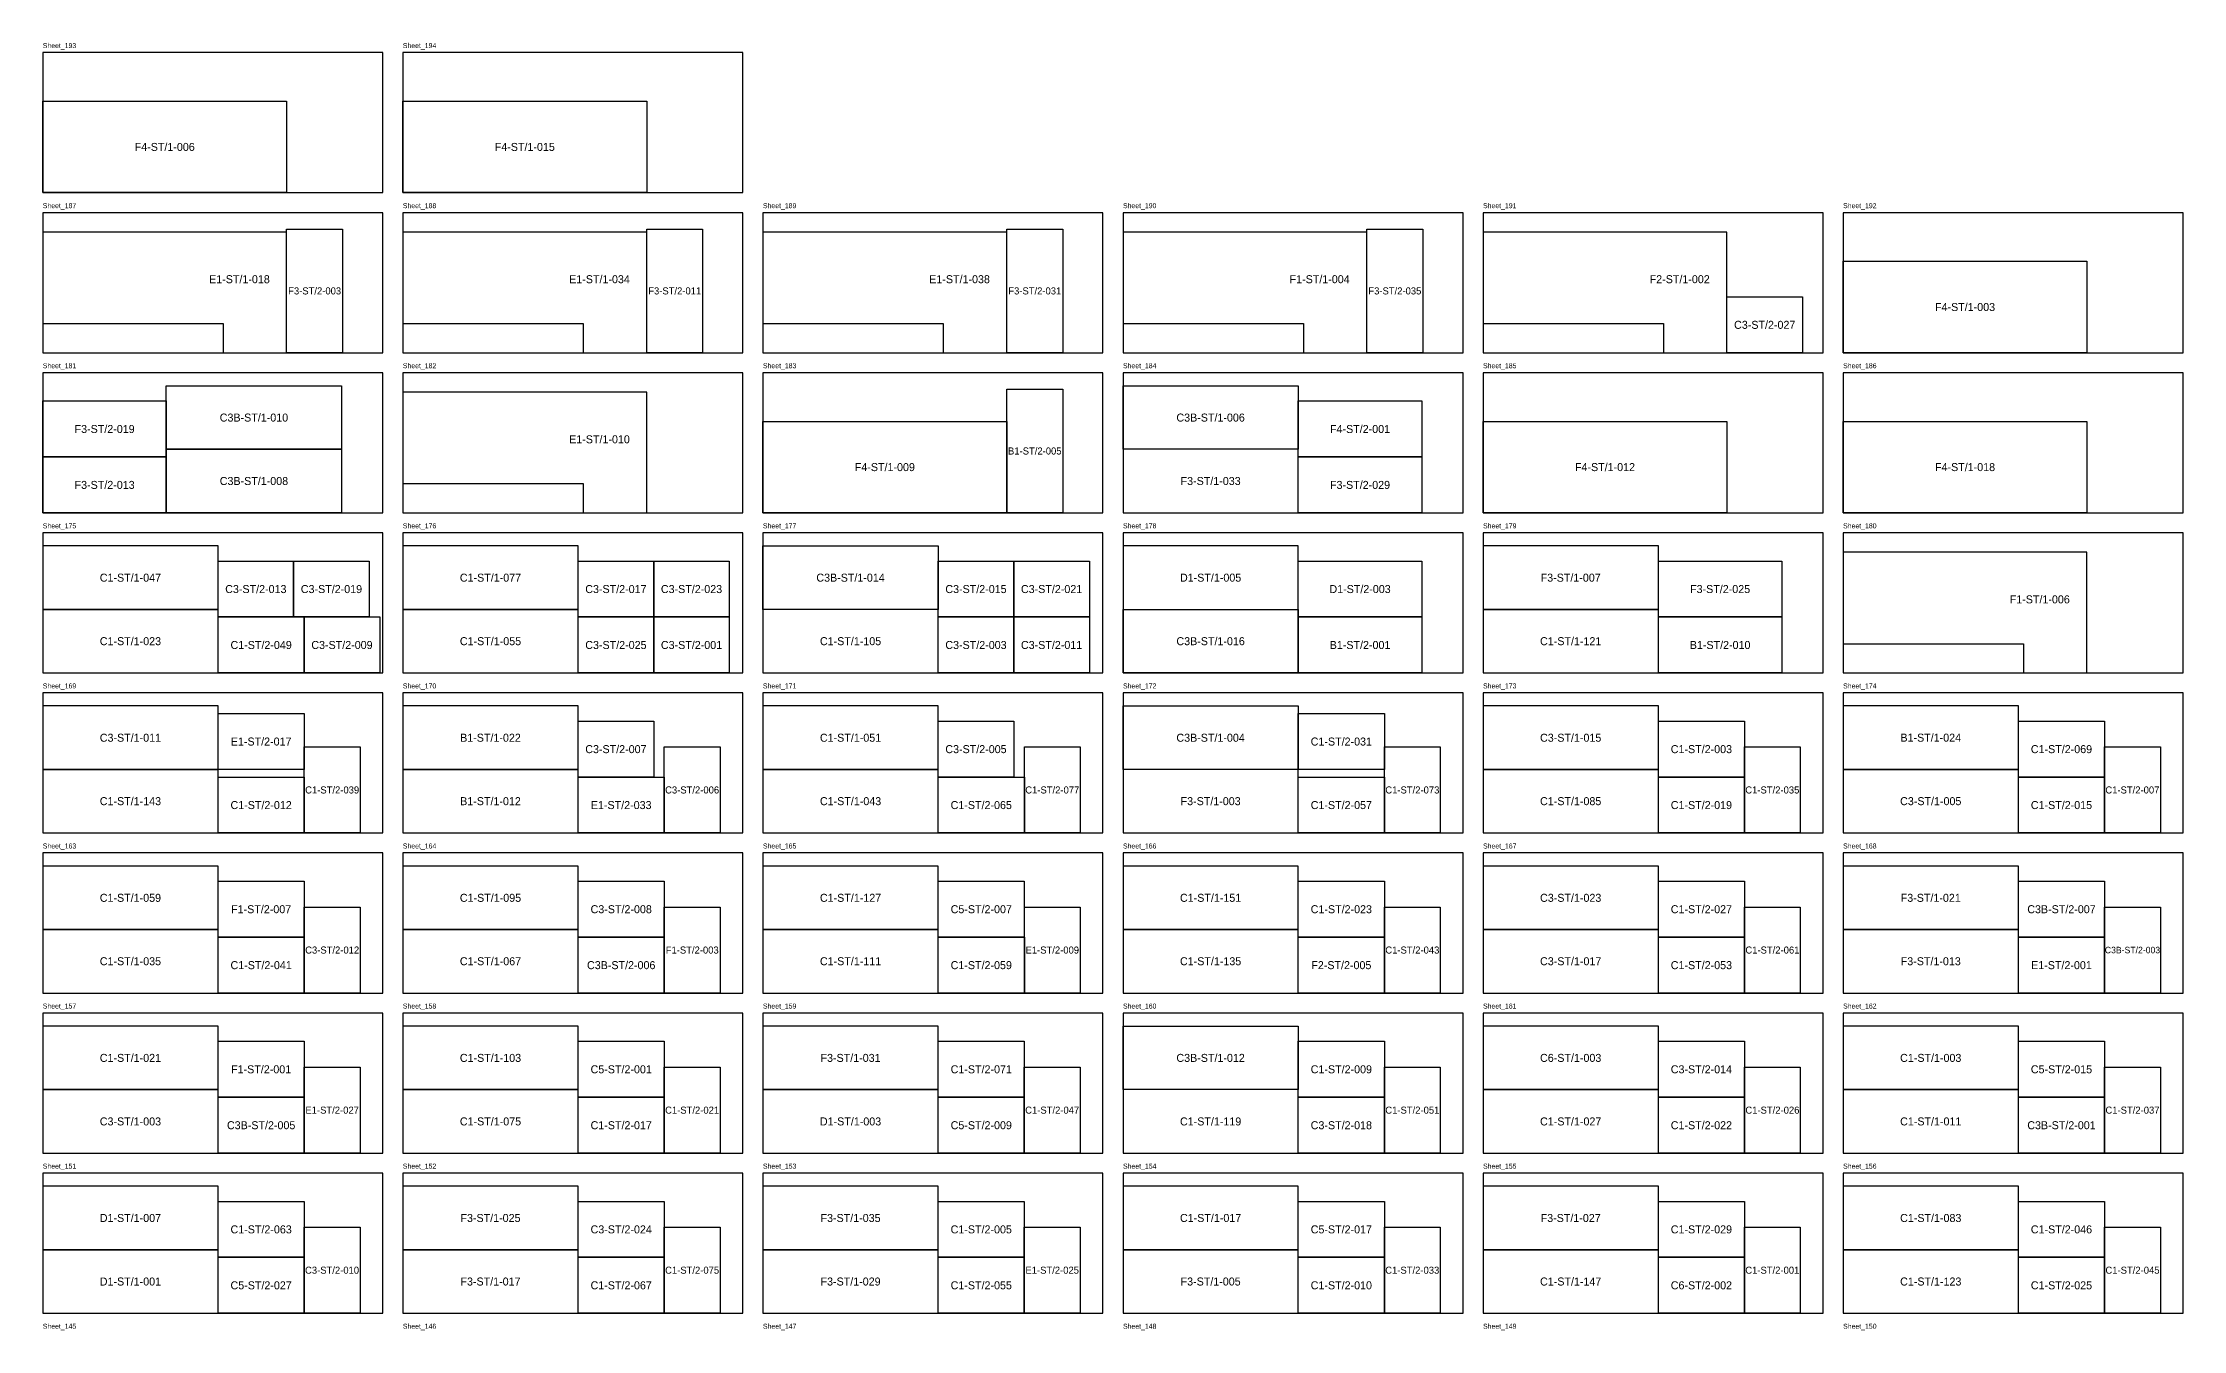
# Model space of a CAD drawing. Header units: millimetres. Extents: x 0 to 21400, y 0 to 52698.
# Drawn here: x 0 to 21400, y 39831 to 52698 of the extents above; entities that cross this region are included whole.
import ezdxf
from ezdxf.enums import TextEntityAlignment as Align

# ---------------------------------------------------------------- set-up
doc = ezdxf.new("R2010")
doc.units = ezdxf.units.MM
for name, color, linetype in [('NUMBERS', 7, 'Continuous'), ('OUTER', 7, 'Continuous'), ('SHEET_BORDER', 7, 'Continuous')]:
    doc.layers.add(name, color=color, linetype=linetype)

msp = doc.modelspace()

# ---------------------------------------------------------------- linework, layer by layer
at = {"layer": 'OUTER'}
for points in [[(0, 52114), (2438, 52114), (2438, 51200), (0, 51200), (0, 52114)], [(3600, 52114), (6038, 52114), (6038, 51200), (3600, 51200), (3600, 52114)], [(1803, 49892), (1803, 49600), (2438, 49600), (2438, 50806), (0, 50806), (0, 49892), (1803, 49892)], [(2438, 49600), (2438, 50835), (2997, 50835), (2997, 49600), (2438, 49600)], [(5403, 49892), (5403, 49600), (6038, 49600), (6038, 50806), (3600, 50806), (3600, 49892), (5403, 49892)], [(6038, 49600), (6038, 50835), (6597, 50835), (6597, 49600), (6038, 49600)], [(9003, 49892), (9003, 49600), (9638, 49600), (9638, 50806), (7200, 50806), (7200, 49892), (9003, 49892)], [(9638, 49600), (9638, 50835), (10197, 50835), (10197, 49600), (9638, 49600)], [(12603, 49892), (12603, 49600), (13238, 49600), (13238, 50806), (10800, 50806), (10800, 49892), (12603, 49892)], [(13238, 49600), (13238, 50835), (13797, 50835), (13797, 49600), (13238, 49600)], [(16203, 49892), (16203, 49600), (16838, 49600), (16838, 50806), (14400, 50806), (14400, 49892), (16203, 49892)], [(18000, 50514), (20438, 50514), (20438, 49600), (18000, 49600), (18000, 50514)], [(16838, 50159), (17594, 50159), (17594, 49600), (16838, 49600), (16838, 50159)], [(2988, 48635), (1235, 48635), (1235, 49270), (2988, 49270), (2988, 48635)], [(9638, 48000), (9638, 49235), (10197, 49235), (10197, 48000), (9638, 48000)], [(12553, 48635), (10800, 48635), (10800, 49270), (12553, 49270), (12553, 48635)], [(0, 49118), (1235, 49118), (1235, 48559), (0, 48559), (0, 49118)], [(5403, 48292), (5403, 48000), (6038, 48000), (6038, 49206), (3600, 49206), (3600, 48292), (5403, 48292)], [(12553, 49118), (13788, 49118), (13788, 48559), (12553, 48559), (12553, 49118)], [(7200, 48914), (9638, 48914), (9638, 48000), (7200, 48000), (7200, 48914)], [(14400, 48914), (16838, 48914), (16838, 48000), (14400, 48000), (14400, 48914)], [(18000, 48914), (20438, 48914), (20438, 48000), (18000, 48000), (18000, 48914)], [(2988, 48000), (1235, 48000), (1235, 48635), (2988, 48635), (2988, 48000)], [(10800, 48000), (12553, 48000), (12553, 48635), (10800, 48635), (10800, 48000)], [(0, 48559), (1235, 48559), (1235, 48000), (0, 48000), (0, 48559)], [(12553, 48559), (13788, 48559), (13788, 48000), (12553, 48000), (12553, 48559)], [(0, 47035), (1753, 47035), (1753, 47670), (0, 47670), (0, 47035)], [(1753, 47518), (2508, 47518), (2508, 46959), (1753, 46959), (1753, 47518)], [(2508, 47518), (3264, 47518), (3264, 46959), (2508, 46959), (2508, 47518)], [(3600, 47035), (5353, 47035), (5353, 47670), (3600, 47670), (3600, 47035)], [(5353, 47518), (6108, 47518), (6108, 46959), (5353, 46959), (5353, 47518)], [(6108, 47518), (6864, 47518), (6864, 46959), (6108, 46959), (6108, 47518)], [(8953, 47035), (7200, 47035), (7200, 47670), (8953, 47670), (8953, 47035)], [(8953, 47518), (9708, 47518), (9708, 46959), (8953, 46959), (8953, 47518)], [(9708, 47518), (10464, 47518), (10464, 46959), (9708, 46959), (9708, 47518)], [(10800, 47035), (12553, 47035), (12553, 47670), (10800, 47670), (10800, 47035)], [(12553, 47518), (13788, 47518), (13788, 46959), (12553, 46959), (12553, 47518)], [(14400, 47035), (16153, 47035), (16153, 47670), (14400, 47670), (14400, 47035)], [(16153, 47518), (17388, 47518), (17388, 46959), (16153, 46959), (16153, 47518)], [(19803, 46692), (19803, 46400), (20438, 46400), (20438, 47606), (18000, 47606), (18000, 46692), (19803, 46692)], [(0, 46400), (1753, 46400), (1753, 47035), (0, 47035), (0, 46400)], [(1753, 46959), (2613, 46959), (2613, 46400), (1753, 46400), (1753, 46959)], [(2613, 46959), (3369, 46959), (3369, 46400), (2613, 46400), (2613, 46959)], [(3600, 46400), (5353, 46400), (5353, 47035), (3600, 47035), (3600, 46400)], [(5353, 46959), (6108, 46959), (6108, 46400), (5353, 46400), (5353, 46959)], [(6108, 46959), (6864, 46959), (6864, 46400), (6108, 46400), (6108, 46959)], [(7200, 46400), (8953, 46400), (8953, 47035), (7200, 47035), (7200, 46400)], [(8953, 46959), (9708, 46959), (9708, 46400), (8953, 46400), (8953, 46959)], [(9708, 46959), (10464, 46959), (10464, 46400), (9708, 46400), (9708, 46959)], [(12553, 46400), (10800, 46400), (10800, 47035), (12553, 47035), (12553, 46400)], [(12553, 46959), (13788, 46959), (13788, 46400), (12553, 46400), (12553, 46959)], [(14400, 46400), (16153, 46400), (16153, 47035), (14400, 47035), (14400, 46400)], [(16153, 46959), (17388, 46959), (17388, 46400), (16153, 46400), (16153, 46959)], [(0, 45435), (1753, 45435), (1753, 46070), (0, 46070), (0, 45435)], [(3600, 45435), (5353, 45435), (5353, 46070), (3600, 46070), (3600, 45435)], [(7200, 45435), (8953, 45435), (8953, 46070), (7200, 46070), (7200, 45435)], [(12553, 45435), (10800, 45435), (10800, 46070), (12553, 46070), (12553, 45435)], [(14400, 45435), (16153, 45435), (16153, 46070), (14400, 46070), (14400, 45435)], [(18000, 45436), (19753, 45436), (19753, 46070), (18000, 46070), (18000, 45436)], [(1753, 45994), (2613, 45994), (2613, 45435), (1753, 45435), (1753, 45994)], [(6108, 45359), (5353, 45359), (5353, 45918), (6108, 45918), (6108, 45359)], [(8953, 45918), (9708, 45918), (9708, 45359), (8953, 45359), (8953, 45918)], [(12553, 45994), (13413, 45994), (13413, 45435), (12553, 45435), (12553, 45994)], [(16153, 45918), (17013, 45918), (17013, 45359), (16153, 45359), (16153, 45918)], [(19753, 45918), (20613, 45918), (20613, 45359), (19753, 45359), (19753, 45918)], [(2614, 44800), (2614, 45660), (3172, 45660), (3172, 44800), (2614, 44800)], [(6213, 44800), (6213, 45660), (6772, 45660), (6772, 44800), (6213, 44800)], [(9814, 44800), (9814, 45660), (10372, 45660), (10372, 44800), (9814, 44800)], [(13414, 44800), (13414, 45660), (13972, 45660), (13972, 44800), (13414, 44800)], [(17013, 44800), (17013, 45660), (17572, 45660), (17572, 44800), (17013, 44800)], [(20613, 44800), (20613, 45660), (21172, 45660), (21172, 44800), (20613, 44800)], [(0, 44800), (1753, 44800), (1753, 45435), (0, 45435), (0, 44800)], [(3600, 44800), (5353, 44800), (5353, 45435), (3600, 45435), (3600, 44800)], [(7200, 44800), (8953, 44800), (8953, 45435), (7200, 45435), (7200, 44800)], [(10800, 44800), (12553, 44800), (12553, 45435), (10800, 45435), (10800, 44800)], [(14400, 44800), (16153, 44800), (16153, 45435), (14400, 45435), (14400, 44800)], [(18000, 44800), (19753, 44800), (19753, 45435), (18000, 45435), (18000, 44800)], [(1753, 45359), (2614, 45359), (2614, 44800), (1753, 44800), (1753, 45359)], [(5353, 45359), (6213, 45359), (6213, 44800), (5353, 44800), (5353, 45359)], [(8953, 45359), (9814, 45359), (9814, 44800), (8953, 44800), (8953, 45359)], [(12553, 45359), (13414, 45359), (13414, 44800), (12553, 44800), (12553, 45359)], [(16153, 45359), (17013, 45359), (17013, 44800), (16153, 44800), (16153, 45359)], [(19753, 45359), (20613, 45359), (20613, 44800), (19753, 44800), (19753, 45359)], [(0, 43835), (1753, 43835), (1753, 44470), (0, 44470), (0, 43835)], [(1753, 44318), (2613, 44318), (2613, 43759), (1753, 43759), (1753, 44318)], [(3600, 43835), (5353, 43835), (5353, 44470), (3600, 44470), (3600, 43835)], [(5353, 44318), (6213, 44318), (6213, 43759), (5353, 43759), (5353, 44318)], [(7200, 43835), (8953, 43835), (8953, 44470), (7200, 44470), (7200, 43835)], [(8953, 44318), (9813, 44318), (9813, 43759), (8953, 43759), (8953, 44318)], [(10800, 43835), (12553, 43835), (12553, 44470), (10800, 44470), (10800, 43835)], [(12553, 44318), (13413, 44318), (13413, 43759), (12553, 43759), (12553, 44318)], [(14400, 43835), (16153, 43835), (16153, 44470), (14400, 44470), (14400, 43835)], [(16153, 44318), (17013, 44318), (17013, 43759), (16153, 43759), (16153, 44318)], [(18000, 43835), (19753, 43835), (19753, 44470), (18000, 44470), (18000, 43835)], [(19753, 44318), (20613, 44318), (20613, 43759), (19753, 43759), (19753, 44318)], [(2614, 43200), (2614, 44060), (3172, 44060), (3172, 43200), (2614, 43200)], [(6214, 43200), (6214, 44060), (6772, 44060), (6772, 43200), (6214, 43200)], [(9814, 43200), (9814, 44060), (10372, 44060), (10372, 43200), (9814, 43200)], [(13414, 43200), (13414, 44060), (13972, 44060), (13972, 43200), (13414, 43200)], [(17014, 43200), (17014, 44060), (17572, 44060), (17572, 43200), (17014, 43200)], [(20614, 43200), (20614, 44060), (21172, 44060), (21172, 43200), (20614, 43200)], [(0, 43200), (1753, 43200), (1753, 43835), (0, 43835), (0, 43200)], [(1753, 43759), (2614, 43759), (2614, 43200), (1753, 43200), (1753, 43759)], [(3600, 43200), (5353, 43200), (5353, 43835), (3600, 43835), (3600, 43200)], [(5353, 43759), (6214, 43759), (6214, 43200), (5353, 43200), (5353, 43759)], [(7200, 43200), (8953, 43200), (8953, 43835), (7200, 43835), (7200, 43200)], [(8953, 43759), (9814, 43759), (9814, 43200), (8953, 43200), (8953, 43759)], [(10800, 43200), (12553, 43200), (12553, 43835), (10800, 43835), (10800, 43200)], [(12553, 43759), (13414, 43759), (13414, 43200), (12553, 43200), (12553, 43759)], [(14400, 43200), (16153, 43200), (16153, 43835), (14400, 43835), (14400, 43200)], [(16153, 43759), (17014, 43759), (17014, 43200), (16153, 43200), (16153, 43759)], [(18000, 43200), (19753, 43200), (19753, 43835), (18000, 43835), (18000, 43200)], [(19753, 43759), (20614, 43759), (20614, 43200), (19753, 43200), (19753, 43759)], [(0, 42235), (1753, 42235), (1753, 42870), (0, 42870), (0, 42235)], [(3600, 42235), (5353, 42235), (5353, 42870), (3600, 42870), (3600, 42235)], [(7200, 42235), (8953, 42235), (8953, 42870), (7200, 42870), (7200, 42235)], [(12553, 42235), (10800, 42235), (10800, 42870), (12553, 42870), (12553, 42235)], [(14400, 42235), (16153, 42235), (16153, 42870), (14400, 42870), (14400, 42235)], [(18000, 42235), (19753, 42235), (19753, 42870), (18000, 42870), (18000, 42235)], [(1753, 42718), (2613, 42718), (2613, 42159), (1753, 42159), (1753, 42718)], [(5353, 42718), (6213, 42718), (6213, 42159), (5353, 42159), (5353, 42718)], [(8953, 42718), (9813, 42718), (9813, 42159), (8953, 42159), (8953, 42718)], [(12553, 42718), (13413, 42718), (13413, 42159), (12553, 42159), (12553, 42718)], [(16153, 42718), (17013, 42718), (17013, 42159), (16153, 42159), (16153, 42718)], [(19753, 42718), (20613, 42718), (20613, 42159), (19753, 42159), (19753, 42718)], [(2614, 41600), (2614, 42460), (3172, 42460), (3172, 41600), (2614, 41600)], [(6213, 41600), (6213, 42460), (6772, 42460), (6772, 41600), (6213, 41600)], [(9813, 41600), (9813, 42460), (10372, 42460), (10372, 41600), (9813, 41600)], [(13413, 41600), (13413, 42460), (13972, 42460), (13972, 41600), (13413, 41600)], [(17014, 41600), (17014, 42460), (17572, 42460), (17572, 41600), (17014, 41600)], [(20614, 41600), (20614, 42460), (21172, 42460), (21172, 41600), (20614, 41600)], [(0, 41600), (1753, 41600), (1753, 42235), (0, 42235), (0, 41600)], [(1753, 42159), (2614, 42159), (2614, 41600), (1753, 41600), (1753, 42159)], [(3600, 41600), (5353, 41600), (5353, 42235), (3600, 42235), (3600, 41600)], [(5353, 42159), (6213, 42159), (6213, 41600), (5353, 41600), (5353, 42159)], [(7200, 41600), (8953, 41600), (8953, 42235), (7200, 42235), (7200, 41600)], [(8953, 42159), (9813, 42159), (9813, 41600), (8953, 41600), (8953, 42159)], [(10800, 41600), (12553, 41600), (12553, 42235), (10800, 42235), (10800, 41600)], [(12553, 42159), (13413, 42159), (13413, 41600), (12553, 41600), (12553, 42159)], [(14400, 41600), (16153, 41600), (16153, 42235), (14400, 42235), (14400, 41600)], [(16153, 42159), (17014, 42159), (17014, 41600), (16153, 41600), (16153, 42159)], [(18000, 41600), (19753, 41600), (19753, 42235), (18000, 42235), (18000, 41600)], [(19753, 42159), (20614, 42159), (20614, 41600), (19753, 41600), (19753, 42159)], [(0, 40635), (1753, 40635), (1753, 41270), (0, 41270), (0, 40635)], [(1753, 41118), (2613, 41118), (2613, 40559), (1753, 40559), (1753, 41118)], [(3600, 40635), (5353, 40635), (5353, 41270), (3600, 41270), (3600, 40635)], [(5353, 41118), (6213, 41118), (6213, 40559), (5353, 40559), (5353, 41118)], [(7200, 40635), (8953, 40635), (8953, 41270), (7200, 41270), (7200, 40635)], [(8953, 41118), (9813, 41118), (9813, 40559), (8953, 40559), (8953, 41118)], [(10800, 40635), (12553, 40635), (12553, 41270), (10800, 41270), (10800, 40635)], [(12553, 41118), (13413, 41118), (13413, 40559), (12553, 40559), (12553, 41118)], [(14400, 40635), (16153, 40635), (16153, 41270), (14400, 41270), (14400, 40635)], [(16153, 41118), (17013, 41118), (17013, 40559), (16153, 40559), (16153, 41118)], [(18000, 40635), (19753, 40635), (19753, 41270), (18000, 41270), (18000, 40635)], [(19753, 41118), (20613, 41118), (20613, 40559), (19753, 40559), (19753, 41118)], [(3172, 40860), (3172, 40000), (2613, 40000), (2613, 40860), (3172, 40860)], [(6213, 40000), (6213, 40860), (6772, 40860), (6772, 40000), (6213, 40000)], [(9813, 40000), (9813, 40860), (10372, 40860), (10372, 40000), (9813, 40000)], [(13413, 40000), (13413, 40860), (13972, 40860), (13972, 40000), (13413, 40000)], [(17013, 40000), (17013, 40860), (17572, 40860), (17572, 40000), (17013, 40000)], [(20614, 40000), (20614, 40860), (21172, 40860), (21172, 40000), (20614, 40000)], [(0, 40000), (1753, 40000), (1753, 40635), (0, 40635), (0, 40000)], [(1753, 40559), (2613, 40559), (2613, 40000), (1753, 40000), (1753, 40559)], [(3600, 40000), (5353, 40000), (5353, 40635), (3600, 40635), (3600, 40000)], [(5353, 40559), (6213, 40559), (6213, 40000), (5353, 40000), (5353, 40559)], [(7200, 40000), (8953, 40000), (8953, 40635), (7200, 40635), (7200, 40000)], [(8953, 40559), (9813, 40559), (9813, 40000), (8953, 40000), (8953, 40559)], [(10800, 40000), (12553, 40000), (12553, 40635), (10800, 40635), (10800, 40000)], [(12553, 40559), (13413, 40559), (13413, 40000), (12553, 40000), (12553, 40559)], [(14400, 40000), (16153, 40000), (16153, 40635), (14400, 40635), (14400, 40000)], [(16153, 40559), (17013, 40559), (17013, 40000), (16153, 40000), (16153, 40559)], [(18000, 40000), (19753, 40000), (19753, 40635), (18000, 40635), (18000, 40000)], [(19753, 40559), (20614, 40559), (20614, 40000), (19753, 40000), (19753, 40559)]]:
    msp.add_lwpolyline(points, dxfattribs=at)
at = {"layer": 'SHEET_BORDER', "color": 1}
for points in [[(0, 51200), (3400, 51200), (3400, 52600), (0, 52600), (0, 51200)], [(3600, 51200), (7000, 51200), (7000, 52600), (3600, 52600), (3600, 51200)], [(0, 49600), (3400, 49600), (3400, 51000), (0, 51000), (0, 49600)], [(3600, 49600), (7000, 49600), (7000, 51000), (3600, 51000), (3600, 49600)], [(7200, 49600), (10600, 49600), (10600, 51000), (7200, 51000), (7200, 49600)], [(10800, 49600), (14200, 49600), (14200, 51000), (10800, 51000), (10800, 49600)], [(14400, 49600), (17800, 49600), (17800, 51000), (14400, 51000), (14400, 49600)], [(18000, 49600), (21400, 49600), (21400, 51000), (18000, 51000), (18000, 49600)], [(0, 48000), (3400, 48000), (3400, 49400), (0, 49400), (0, 48000)], [(3600, 48000), (7000, 48000), (7000, 49400), (3600, 49400), (3600, 48000)], [(7200, 48000), (10600, 48000), (10600, 49400), (7200, 49400), (7200, 48000)], [(10800, 48000), (14200, 48000), (14200, 49400), (10800, 49400), (10800, 48000)], [(14400, 48000), (17800, 48000), (17800, 49400), (14400, 49400), (14400, 48000)], [(18000, 48000), (21400, 48000), (21400, 49400), (18000, 49400), (18000, 48000)], [(0, 46400), (3400, 46400), (3400, 47800), (0, 47800), (0, 46400)], [(3600, 46400), (7000, 46400), (7000, 47800), (3600, 47800), (3600, 46400)], [(7200, 46400), (10600, 46400), (10600, 47800), (7200, 47800), (7200, 46400)], [(10800, 46400), (14200, 46400), (14200, 47800), (10800, 47800), (10800, 46400)], [(14400, 46400), (17800, 46400), (17800, 47800), (14400, 47800), (14400, 46400)], [(18000, 46400), (21400, 46400), (21400, 47800), (18000, 47800), (18000, 46400)], [(0, 44800), (3400, 44800), (3400, 46200), (0, 46200), (0, 44800)], [(3600, 44800), (7000, 44800), (7000, 46200), (3600, 46200), (3600, 44800)], [(7200, 44800), (10600, 44800), (10600, 46200), (7200, 46200), (7200, 44800)], [(10800, 44800), (14200, 44800), (14200, 46200), (10800, 46200), (10800, 44800)], [(14400, 44800), (17800, 44800), (17800, 46200), (14400, 46200), (14400, 44800)], [(18000, 44800), (21400, 44800), (21400, 46200), (18000, 46200), (18000, 44800)], [(0, 43200), (3400, 43200), (3400, 44600), (0, 44600), (0, 43200)], [(3600, 43200), (7000, 43200), (7000, 44600), (3600, 44600), (3600, 43200)], [(7200, 43200), (10600, 43200), (10600, 44600), (7200, 44600), (7200, 43200)], [(10800, 43200), (14200, 43200), (14200, 44600), (10800, 44600), (10800, 43200)], [(14400, 43200), (17800, 43200), (17800, 44600), (14400, 44600), (14400, 43200)], [(18000, 43200), (21400, 43200), (21400, 44600), (18000, 44600), (18000, 43200)], [(0, 41600), (3400, 41600), (3400, 43000), (0, 43000), (0, 41600)], [(3600, 41600), (7000, 41600), (7000, 43000), (3600, 43000), (3600, 41600)], [(7200, 41600), (10600, 41600), (10600, 43000), (7200, 43000), (7200, 41600)], [(10800, 41600), (14200, 41600), (14200, 43000), (10800, 43000), (10800, 41600)], [(14400, 41600), (17800, 41600), (17800, 43000), (14400, 43000), (14400, 41600)], [(18000, 41600), (21400, 41600), (21400, 43000), (18000, 43000), (18000, 41600)], [(0, 40000), (3400, 40000), (3400, 41400), (0, 41400), (0, 40000)], [(3600, 40000), (7000, 40000), (7000, 41400), (3600, 41400), (3600, 40000)], [(7200, 40000), (10600, 40000), (10600, 41400), (7200, 41400), (7200, 40000)], [(10800, 40000), (14200, 40000), (14200, 41400), (10800, 41400), (10800, 40000)], [(14400, 40000), (17800, 40000), (17800, 41400), (14400, 41400), (14400, 40000)], [(18000, 40000), (21400, 40000), (21400, 41400), (18000, 41400), (18000, 40000)]]:
    msp.add_lwpolyline(points, dxfattribs=at)

# ---------------------------------------------------------------- texts
at = {"layer": 'NUMBERS'}
for s, height, p in [('F4-ST/1-006', 80, (1219, 51657)), ('F4-ST/1-015', 80, (4819, 51657)), ('E1-ST/1-018', 80, (1966, 50335)), ('E1-ST/1-034', 80, (5566, 50335)), ('E1-ST/1-038', 80, (9166, 50335)), ('F1-ST/1-004', 80, (12766, 50335)), ('F2-ST/1-002', 80, (16366, 50335)), ('F3-ST/2-003', 70.56, (2718, 50218)), ('F3-ST/2-011', 70.56, (6318, 50218)), ('F3-ST/2-031', 70.56, (9918, 50218)), ('F3-ST/2-035', 70.56, (13518, 50218)), ('F4-ST/1-003', 80, (19219, 50057)), ('C3-ST/2-027', 80, (17216, 49879)), ('F3-ST/2-019', 80, (618, 48838)), ('C3B-ST/1-010', 80, (2111, 48952)), ('C3B-ST/1-006', 80, (11676, 48952)), ('F4-ST/2-001', 80, (13170, 48838)), ('E1-ST/1-010', 80, (5566, 48735)), ('B1-ST/2-005', 70.56, (9918, 48618)), ('F4-ST/1-009', 80, (8419, 48457)), ('F4-ST/1-012', 80, (15619, 48457)), ('F4-ST/1-018', 80, (19219, 48457)), ('F3-ST/2-013', 80, (618, 48279)), ('C3B-ST/1-008', 80, (2111, 48318)), ('F3-ST/1-033', 80, (11676, 48318)), ('F3-ST/2-029', 80, (13170, 48279)), ('C1-ST/1-047', 80, (876, 47352)), ('C1-ST/1-077', 80, (4476, 47352)), ('C3B-ST/1-014', 80, (8076, 47352)), ('D1-ST/1-005', 80, (11676, 47352)), ('F3-ST/1-007', 80, (15276, 47352)), ('C3-ST/2-013', 80, (2130, 47238)), ('C3-ST/2-019', 80, (2886, 47238)), ('C3-ST/2-017', 80, (5730, 47238)), ('C3-ST/2-023', 80, (6486, 47238)), ('C3-ST/2-015', 80, (9330, 47238)), ('C3-ST/2-021', 80, (10086, 47238)), ('D1-ST/2-003', 80, (13170, 47238)), ('F3-ST/2-025', 80, (16770, 47238)), ('F1-ST/1-006', 80, (19966, 47135)), ('C1-ST/1-023', 80, (876, 46717)), ('C1-ST/2-049', 80, (2183, 46679)), ('C3-ST/2-009', 80, (2991, 46679)), ('C1-ST/1-055', 80, (4476, 46717)), ('C3-ST/2-025', 80, (5730, 46679)), ('C3-ST/2-001', 80, (6486, 46679)), ('C1-ST/1-105', 80, (8076, 46717)), ('C3-ST/2-003', 80, (9330, 46679)), ('C3-ST/2-011', 80, (10086, 46679)), ('C3B-ST/1-016', 80, (11676, 46717)), ('B1-ST/2-001', 80, (13170, 46679)), ('C1-ST/1-121', 80, (15276, 46717)), ('B1-ST/2-010', 80, (16770, 46679)), ('C3-ST/1-011', 80, (876, 45752)), ('B1-ST/1-022', 80, (4476, 45752)), ('C1-ST/1-051', 80, (8076, 45752)), ('C3B-ST/1-004', 80, (11676, 45752)), ('C3-ST/1-015', 80, (15276, 45752)), ('B1-ST/1-024', 80, (18876, 45753)), ('E1-ST/2-017', 80, (2183, 45714)), ('C3-ST/2-007', 80, (5730, 45638)), ('C3-ST/2-005', 80, (9330, 45638)), ('C1-ST/2-031', 80, (12983, 45714)), ('C1-ST/2-003', 80, (16583, 45638)), ('C1-ST/2-069', 80, (20183, 45638)), ('C1-ST/1-143', 80, (876, 45118)), ('C1-ST/2-039', 70.56, (2893, 45230)), ('B1-ST/1-012', 80, (4476, 45118)), ('C3-ST/2-006', 70.56, (6492, 45230)), ('C1-ST/1-043', 80, (8076, 45118)), ('C1-ST/2-077', 70.56, (10093, 45230)), ('F3-ST/1-003', 80, (11676, 45118)), ('C1-ST/2-073', 70.56, (13693, 45230)), ('C1-ST/1-085', 80, (15276, 45118)), ('C1-ST/2-035', 70.56, (17292, 45230)), ('C3-ST/1-005', 80, (18876, 45118)), ('C1-ST/2-007', 70.56, (20892, 45230)), ('C1-ST/2-012', 80, (2183, 45079)), ('E1-ST/2-033', 80, (5783, 45079)), ('C1-ST/2-065', 80, (9383, 45079)), ('C1-ST/2-057', 80, (12983, 45079)), ('C1-ST/2-019', 80, (16583, 45079)), ('C1-ST/2-015', 80, (20183, 45079)), ('C1-ST/1-059', 80, (876, 44152)), ('C1-ST/1-095', 80, (4476, 44152)), ('C1-ST/1-127', 80, (8076, 44152)), ('C1-ST/1-151', 80, (11676, 44152)), ('C3-ST/1-023', 80, (15276, 44152)), ('F3-ST/1-021', 80, (18876, 44152)), ('F1-ST/2-007', 80, (2183, 44038)), ('C3-ST/2-008', 80, (5783, 44038)), ('C5-ST/2-007', 80, (9383, 44038)), ('C1-ST/2-023', 80, (12983, 44038)), ('C1-ST/2-027', 80, (16583, 44038)), ('C3B-ST/2-007', 80, (20183, 44038)), ('C3-ST/2-012', 70.56, (2893, 43630)), ('F1-ST/2-003', 70.56, (6493, 43630)), ('E1-ST/2-009', 70.56, (10093, 43630)), ('C1-ST/2-043', 70.56, (13693, 43630)), ('C1-ST/2-061', 70.56, (17293, 43630)), ('C3B-ST/2-003', 64.68, (20893, 43630)), ('C1-ST/1-035', 80, (876, 43518)), ('C1-ST/2-041', 80, (2183, 43479)), ('C1-ST/1-067', 80, (4476, 43518)), ('C3B-ST/2-006', 80, (5783, 43479)), ('C1-ST/1-111', 80, (8076, 43518)), ('C1-ST/2-059', 80, (9383, 43479)), ('C1-ST/1-135', 80, (11676, 43518)), ('F2-ST/2-005', 80, (12983, 43479)), ('C3-ST/1-017', 80, (15276, 43518)), ('C1-ST/2-053', 80, (16583, 43479)), ('F3-ST/1-013', 80, (18876, 43518)), ('E1-ST/2-001', 80, (20183, 43479)), ('C1-ST/1-021', 80, (876, 42552)), ('C1-ST/1-103', 80, (4476, 42552)), ('F3-ST/1-031', 80, (8076, 42552)), ('C3B-ST/1-012', 80, (11676, 42552)), ('C6-ST/1-003', 80, (15276, 42552)), ('C1-ST/1-003', 80, (18876, 42552)), ('F1-ST/2-001', 80, (2183, 42438)), ('C5-ST/2-001', 80, (5783, 42438)), ('C1-ST/2-071', 80, (9383, 42438)), ('C1-ST/2-009', 80, (12983, 42438)), ('C3-ST/2-014', 80, (16583, 42438)), ('C5-ST/2-015', 80, (20183, 42438)), ('C3-ST/1-003', 80, (876, 41917)), ('E1-ST/2-027', 70.56, (2893, 42030)), ('C1-ST/1-075', 80, (4476, 41917)), ('C1-ST/2-021', 70.56, (6492, 42030)), ('D1-ST/1-003', 80, (8076, 41917)), ('C1-ST/2-047', 70.56, (10092, 42030)), ('C1-ST/1-119', 80, (11676, 41917)), ('C1-ST/2-051', 70.56, (13693, 42030)), ('C1-ST/1-027', 80, (15276, 41917)), ('C1-ST/2-026', 70.56, (17293, 42030)), ('C1-ST/1-011', 80, (18876, 41917)), ('C1-ST/2-037', 70.56, (20893, 42030)), ('C3B-ST/2-005', 80, (2183, 41879)), ('C1-ST/2-017', 80, (5783, 41879)), ('C5-ST/2-009', 80, (9383, 41879)), ('C3-ST/2-018', 80, (12983, 41879)), ('C1-ST/2-022', 80, (16583, 41879)), ('C3B-ST/2-001', 80, (20183, 41879)), ('D1-ST/1-007', 80, (876, 40952)), ('C1-ST/2-063', 80, (2183, 40838)), ('F3-ST/1-025', 80, (4476, 40952)), ('C3-ST/2-024', 80, (5783, 40838)), ('F3-ST/1-035', 80, (8076, 40952)), ('C1-ST/2-005', 80, (9383, 40838)), ('C1-ST/1-017', 80, (11676, 40952)), ('C5-ST/2-017', 80, (12983, 40838)), ('F3-ST/1-027', 80, (15276, 40952)), ('C1-ST/2-029', 80, (16583, 40838)), ('C1-ST/1-083', 80, (18876, 40952)), ('C1-ST/2-046', 80, (20183, 40838)), ('C3-ST/2-010', 70.56, (2892, 40430)), ('C1-ST/2-075', 70.56, (6492, 40430)), ('E1-ST/2-025', 70.56, (10092, 40430)), ('C1-ST/2-033', 70.56, (13692, 40430)), ('C1-ST/2-001', 70.56, (17292, 40430)), ('C1-ST/2-045', 70.56, (20893, 40430)), ('D1-ST/1-001', 80, (876, 40317)), ('C5-ST/2-027', 80, (2183, 40279)), ('F3-ST/1-017', 80, (4476, 40317)), ('C1-ST/2-067', 80, (5783, 40279)), ('F3-ST/1-029', 80, (8076, 40317)), ('C1-ST/2-055', 80, (9383, 40279)), ('F3-ST/1-005', 80, (11676, 40317)), ('C1-ST/2-010', 80, (12983, 40279)), ('C1-ST/1-147', 80, (15276, 40317)), ('C6-ST/2-002', 80, (16583, 40279)), ('C1-ST/1-123', 80, (18876, 40317)), ('C1-ST/2-025', 80, (20183, 40279))]:
    msp.add_text(s, height=height, dxfattribs=at).set_placement(p, align=Align.MIDDLE_CENTER)
at = {"layer": 'SHEET_BORDER', "color": 1}
for s, p in [('Sheet_193', (0, 52630)), ('Sheet_194', (3600, 52630)), ('Sheet_187', (0, 51030)), ('Sheet_188', (3600, 51030)), ('Sheet_189', (7200, 51030)), ('Sheet_190', (10800, 51030)), ('Sheet_191', (14400, 51030)), ('Sheet_192', (18000, 51030)), ('Sheet_181', (0, 49430)), ('Sheet_182', (3600, 49430)), ('Sheet_183', (7200, 49430)), ('Sheet_184', (10800, 49430)), ('Sheet_185', (14400, 49430)), ('Sheet_186', (18000, 49430)), ('Sheet_175', (0, 47830)), ('Sheet_176', (3600, 47830)), ('Sheet_177', (7200, 47830)), ('Sheet_178', (10800, 47830)), ('Sheet_179', (14400, 47830)), ('Sheet_180', (18000, 47830)), ('Sheet_169', (0, 46230)), ('Sheet_170', (3600, 46230)), ('Sheet_171', (7200, 46230)), ('Sheet_172', (10800, 46230)), ('Sheet_173', (14400, 46230)), ('Sheet_174', (18000, 46230)), ('Sheet_163', (0, 44630)), ('Sheet_164', (3600, 44630)), ('Sheet_165', (7200, 44630)), ('Sheet_166', (10800, 44630)), ('Sheet_167', (14400, 44630)), ('Sheet_168', (18000, 44630)), ('Sheet_157', (0, 43030)), ('Sheet_158', (3600, 43030)), ('Sheet_159', (7200, 43030)), ('Sheet_160', (10800, 43030)), ('Sheet_161', (14400, 43030)), ('Sheet_162', (18000, 43030)), ('Sheet_151', (0, 41430)), ('Sheet_152', (3600, 41430)), ('Sheet_153', (7200, 41430)), ('Sheet_154', (10800, 41430)), ('Sheet_155', (14400, 41430)), ('Sheet_156', (18000, 41430)), ('Sheet_145', (0, 39830)), ('Sheet_146', (3600, 39830)), ('Sheet_147', (7200, 39830)), ('Sheet_148', (10800, 39830)), ('Sheet_149', (14400, 39830)), ('Sheet_150', (18000, 39830))]:
    msp.add_text(s, height=50, dxfattribs=at).set_placement(p, align=Align.BOTTOM_LEFT)

doc.saveas('drawing.dxf')
